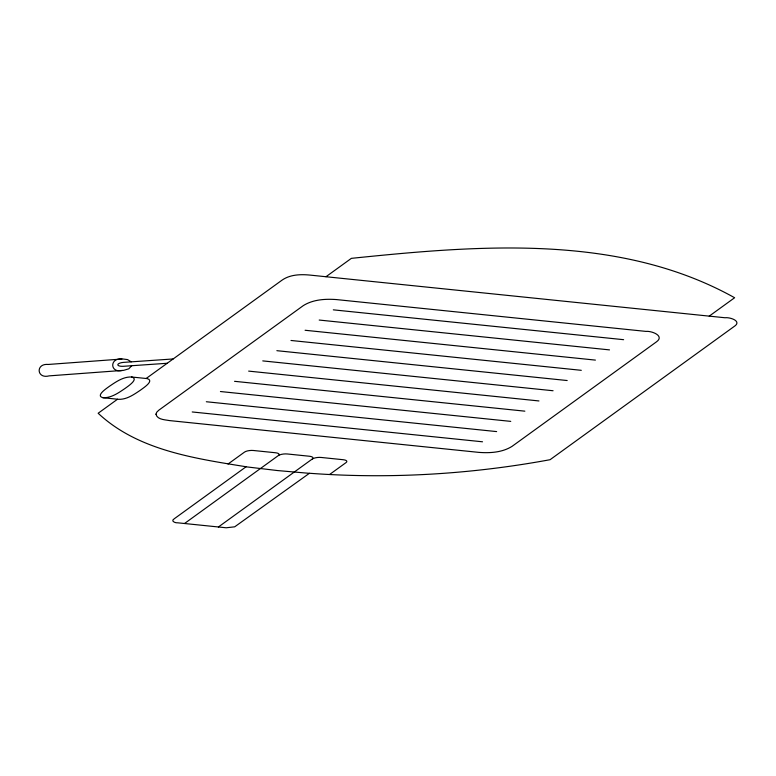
<?xml version="1.0" encoding="UTF-8"?>
<svg xmlns="http://www.w3.org/2000/svg" width="776" height="776" viewBox="0 0 776 776"><rect width="100%" height="100%" fill="white"/><g stroke="black" fill="none" stroke-linecap="round" stroke-linejoin="round"><path stroke-width="1.16" d="M131.726 365.729L128.777 368.823L123.636 370.346L49.111 375.875C36.569 379.163 35.473 363.197 48.238 364.458L122.753 358.968L127.565 359.598L131.212 361.849M184.523 523.509L278.7 455.308A6.683 2.25 -4.8 0 0 275.529 452.757L253.48 450.497A6.683 2.25 -4.8 0 0 244.489 452.117L228.028 464.038M218.395 526.991L312.573 458.791A6.683 2.25 -4.8 0 0 309.401 456.24L287.343 453.979A6.683 2.25 -4.8 0 0 278.565 455.454M117.535 399.223L98.154 413.249C137.721 450.332 194.689 458.441 246.118 466.754L174.241 518.775C170.245 520.987 175.221 523.15 177.811 522.82L226.214 527.777L234.701 526.817L309.459 473.263C389.804 479.19 470.867 474.32 550.077 459.702L733.873 326.677C742.69 321.283 730.1 317.054 725.017 317.753L310.187 275.111C300.632 274.18 290.079 274.462 281.95 280.214L146.169 378.494M325.978 276.731L351.373 258.35C478.336 245.332 618.763 233.139 734.63 297.741L709.225 316.133M329.616 474.485L346.086 462.564A6.683 2.25 -4.8 0 0 343.264 459.722L321.206 457.462A6.683 2.25 -4.8 0 0 312.427 458.936M121.919 359.007C109.377 357.668 109.823 373.431 122.356 370.472M173.164 358.958L123.374 362.392A5.791 1.95 -4.8 0 0 117.816 364.836A5.791 1.95 -4.8 0 0 123.782 366.272L167.189 363.275M309.362 473.331L277.401 470.547L246.031 466.812M131.581 376.99C123.248 376.632 115.983 381.86 109.397 386.312C106.778 388.281 95.147 395.779 102.936 397.719L118.486 399.32C126.701 399.679 133.87 394.567 140.388 390.202C143.036 388.126 154.967 380.706 147.12 378.591L131.581 376.99C139.379 378.921 127.739 386.429 125.13 388.398C118.534 392.85 111.278 398.078 102.936 397.719M333.311 309.837L623.623 339.684M319.198 320.051L609.509 349.889M305.094 330.266L595.405 360.103M290.981 340.47L581.292 370.317M276.867 350.684L567.178 380.531M262.763 360.898L553.075 390.745M248.65 371.112L538.961 400.95M234.546 381.317L524.857 411.164M220.433 391.531L510.744 421.378M206.329 401.745L496.64 431.592M192.215 411.959L482.526 441.796M155.947 414.2C157.237 419.719 164.881 419.68 169.391 420.573L478.84 452.379C490.063 453.223 502.266 452.495 512.034 446.375L656.409 341.886C665.061 335.795 651.423 330.76 645.991 331.4L336.551 299.584C325.328 298.75 313.116 299.468 303.348 305.589L158.779 410.223L156.752 412.192L155.947 414.2"/></g></svg>
